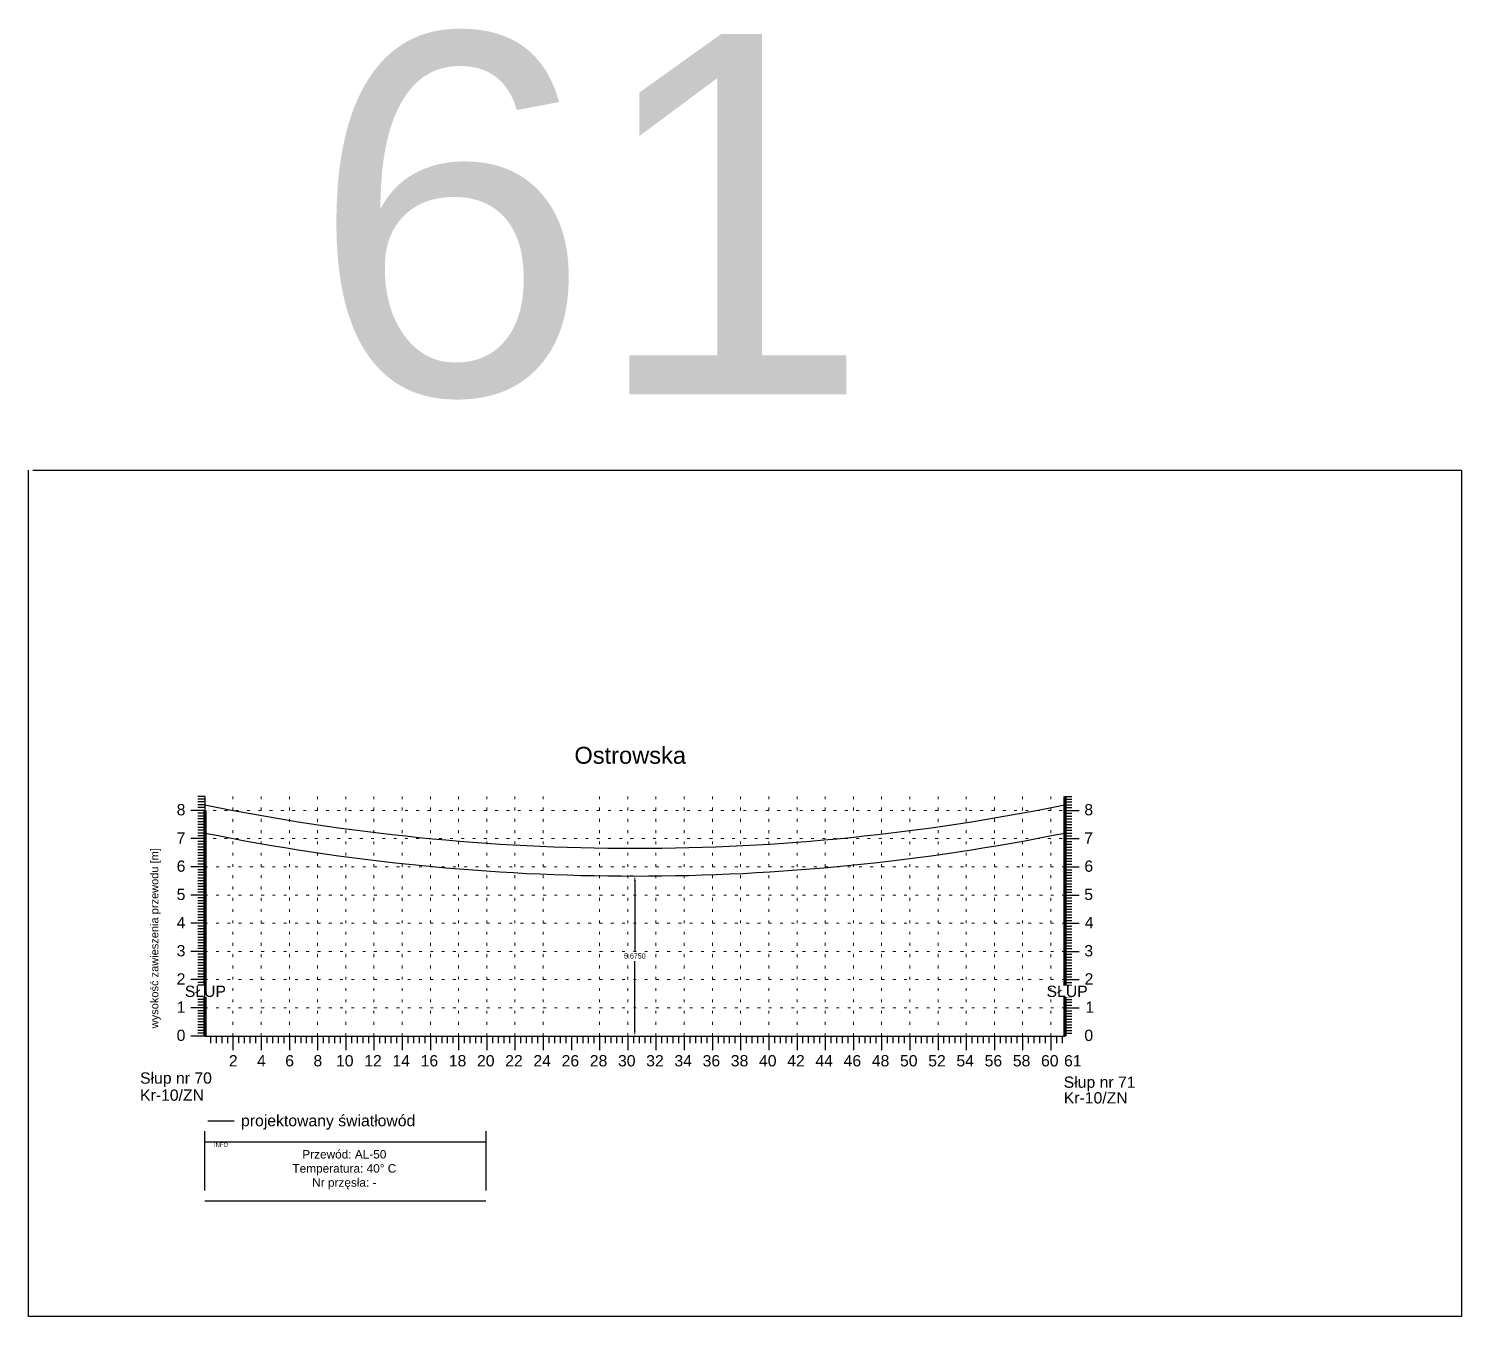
# Model space of a CAD drawing. Header units: metres. Extents: x -155 to 1812, y 681 to 886.
# Drawn here: x 1636.9 to 1687.7, y 830.5 to 876.2 of the extents above; entities that cross this region are included whole.
import ezdxf

# ---------------------------------------------------------------- set-up
doc = ezdxf.new("R2010")
doc.units = ezdxf.units.M
doc.header["$MEASUREMENT"] = 0
doc.linetypes.add('ACAD_ISO07W100', pattern=[3, 0, -3])
doc.layers.add('ramka', color=7, linetype='Continuous', plot=False)
doc.styles.get("Standard").update_dxf_attribs({"font": 'arial.ttf'})
doc.dimstyles.get("Standard").update_dxf_attribs({"dimtxt": 0.18, "dimasz": 0.18, "dimexe": 0.18, "dimexo": 0.0625, "dimgap": 0.09, "dimtad": 0, "dimtih": 1, "dimtoh": 1, "dimdec": 4, "dimzin": 0, "dimdsep": 46, "dimtxsty": 'Standard', "dimcen": 0.09, "dimadec": 0, "dimazin": 0, "dimtfac": 1, "dimtdec": 4, "dimtofl": 0, "dimtmove": 0, "dimatfit": 3, "dimfxl": 1, "dimtolj": 1, "dimtzin": 0, "dimarcsym": 0})

# ---------------------------------------------------------------- blocks, each defined once
blk = doc.blocks.new('*D327')
at = {"color": 0, "lineweight": -2}
for p, q in [((1658.338, 846.136), (1658.221, 846.136)), ((1658.401, 845.956), (1658.401, 843.48)), ((1658.401, 840.641), (1658.401, 843.116)), ((1645.813, 840.461), (1658.581, 840.461))]:
    blk.add_line(p, q, dxfattribs=at)
at = {"color": 0}
for points in [[(1658.431, 845.956), (1658.371, 845.956), (1658.401, 846.136)], [(1658.371, 840.641), (1658.431, 840.641), (1658.401, 840.461)]]:
    blk.add_solid(points, dxfattribs=at)
at = {"layer": 'Defpoints', "color": 0}
for p in [(1658.401, 846.136), (1645.751, 840.461), (1658.401, 840.461)]:
    blk.add_point(p, dxfattribs=at)
at = {"color": 0, "lineweight": 25, "insert": (1658.401, 843.298), "char_height": 0.18, "attachment_point": 5}
blk.add_mtext('\\A1;5.6750', dxfattribs=at)

msp = doc.modelspace()

# ---------------------------------------------------------------- linework, layer by layer
for p, q in [((1643.15094, 848.96078), (1642.90094, 848.96078)), ((1643.15094, 848.96078), (1643.15094, 840.46078)), ((1673.65094, 848.96078), (1673.65094, 840.46078)), ((1673.65094, 848.96078), (1673.90094, 848.96078)), ((1643.15094, 848.46078), (1642.65094, 848.46078)), ((1643.15094, 848.46078), (1642.65094, 848.46078)), ((1643.15094, 848.86078), (1642.90094, 848.86078)), ((1643.15094, 848.76078), (1642.90094, 848.76078)), ((1643.15094, 848.66078), (1642.90094, 848.66078)), ((1643.15094, 848.56078), (1642.90094, 848.56078)), ((1673.65094, 848.86078), (1673.90094, 848.86078)), ((1673.65094, 848.76078), (1673.90094, 848.76078)), ((1673.65094, 848.66078), (1673.90094, 848.66078)), ((1673.65094, 848.56078), (1673.90094, 848.56078)), ((1673.65094, 848.46078), (1674.15094, 848.46078)), ((1673.65094, 848.46078), (1674.15094, 848.46078)), ((1643.15094, 848.36078), (1642.90094, 848.36078)), ((1643.15094, 848.26078), (1642.90094, 848.26078)), ((1643.15094, 848.16078), (1642.90094, 848.16078)), ((1643.15094, 848.06078), (1642.90094, 848.06078)), ((1643.15094, 847.96078), (1642.90094, 847.96078)), ((1673.65094, 848.36078), (1673.90094, 848.36078)), ((1673.65094, 848.26078), (1673.90094, 848.26078)), ((1673.65094, 848.16078), (1673.90094, 848.16078)), ((1673.65094, 848.06078), (1673.90094, 848.06078)), ((1673.65094, 847.96078), (1673.90094, 847.96078)), ((1643.15094, 847.46078), (1642.65094, 847.46078)), ((1643.15094, 847.46078), (1642.65094, 847.46078)), ((1643.15094, 847.86078), (1642.90094, 847.86078)), ((1643.15094, 847.76078), (1642.90094, 847.76078)), ((1643.15094, 847.66078), (1642.90094, 847.66078)), ((1643.15094, 847.56078), (1642.90094, 847.56078)), ((1673.65094, 847.86078), (1673.90094, 847.86078)), ((1673.65094, 847.76078), (1673.90094, 847.76078)), ((1673.65094, 847.66078), (1673.90094, 847.66078)), ((1673.65094, 847.56078), (1673.90094, 847.56078)), ((1673.65094, 847.46078), (1674.15094, 847.46078)), ((1673.65094, 847.46078), (1674.15094, 847.46078)), ((1643.15094, 847.36078), (1642.90094, 847.36078)), ((1643.15094, 847.26078), (1642.90094, 847.26078)), ((1643.15094, 847.16078), (1642.90094, 847.16078)), ((1643.15094, 847.06078), (1642.90094, 847.06078)), ((1643.15094, 846.96078), (1642.90094, 846.96078)), ((1673.65094, 847.36078), (1673.90094, 847.36078)), ((1673.65094, 847.26078), (1673.90094, 847.26078)), ((1673.65094, 847.16078), (1673.90094, 847.16078)), ((1673.65094, 847.06078), (1673.90094, 847.06078)), ((1673.65094, 846.96078), (1673.90094, 846.96078)), ((1643.15094, 846.46078), (1642.65094, 846.46078)), ((1643.15094, 846.46078), (1642.65094, 846.46078)), ((1643.15094, 846.86078), (1642.90094, 846.86078)), ((1643.15094, 846.76078), (1642.90094, 846.76078)), ((1643.15094, 846.66078), (1642.90094, 846.66078)), ((1643.15094, 846.56078), (1642.90094, 846.56078)), ((1673.65094, 846.86078), (1673.90094, 846.86078)), ((1673.65094, 846.76078), (1673.90094, 846.76078)), ((1673.65094, 846.66078), (1673.90094, 846.66078)), ((1673.65094, 846.56078), (1673.90094, 846.56078)), ((1673.65094, 846.46078), (1674.15094, 846.46078)), ((1673.65094, 846.46078), (1674.15094, 846.46078)), ((1643.15094, 846.36078), (1642.90094, 846.36078)), ((1643.15094, 846.26078), (1642.90094, 846.26078)), ((1643.15094, 846.16078), (1642.90094, 846.16078)), ((1643.15094, 846.06078), (1642.90094, 846.06078)), ((1643.15094, 845.96078), (1642.90094, 845.96078)), ((1673.65094, 846.36078), (1673.90094, 846.36078)), ((1673.65094, 846.26078), (1673.90094, 846.26078)), ((1673.65094, 846.16078), (1673.90094, 846.16078)), ((1673.65094, 846.06078), (1673.90094, 846.06078)), ((1673.65094, 845.96078), (1673.90094, 845.96078)), ((1643.15094, 845.46078), (1642.65094, 845.46078)), ((1643.15094, 845.46078), (1642.65094, 845.46078)), ((1643.15094, 845.86078), (1642.90094, 845.86078)), ((1643.15094, 845.76078), (1642.90094, 845.76078)), ((1643.15094, 845.66078), (1642.90094, 845.66078)), ((1643.15094, 845.56078), (1642.90094, 845.56078)), ((1673.65094, 845.86078), (1673.90094, 845.86078)), ((1673.65094, 845.76078), (1673.90094, 845.76078)), ((1673.65094, 845.66078), (1673.90094, 845.66078)), ((1673.65094, 845.56078), (1673.90094, 845.56078)), ((1673.65094, 845.46078), (1674.15094, 845.46078)), ((1673.65094, 845.46078), (1674.15094, 845.46078)), ((1643.15094, 845.36078), (1642.90094, 845.36078)), ((1643.15094, 845.26078), (1642.90094, 845.26078)), ((1643.15094, 845.16078), (1642.90094, 845.16078)), ((1643.15094, 845.06078), (1642.90094, 845.06078)), ((1643.15094, 844.96078), (1642.90094, 844.96078)), ((1673.65094, 845.36078), (1673.90094, 845.36078)), ((1673.65094, 845.26078), (1673.90094, 845.26078)), ((1673.65094, 845.16078), (1673.90094, 845.16078)), ((1673.65094, 845.06078), (1673.90094, 845.06078)), ((1673.65094, 844.96078), (1673.90094, 844.96078)), ((1643.15094, 844.46078), (1642.65094, 844.46078)), ((1643.15094, 844.46078), (1642.65094, 844.46078)), ((1643.15094, 844.86078), (1642.90094, 844.86078)), ((1643.15094, 844.76078), (1642.90094, 844.76078)), ((1643.15094, 844.66078), (1642.90094, 844.66078)), ((1643.15094, 844.56078), (1642.90094, 844.56078)), ((1643.15094, 844.36078), (1642.90094, 844.36078)), ((1673.65094, 844.86078), (1673.90094, 844.86078)), ((1673.65094, 844.76078), (1673.90094, 844.76078)), ((1673.65094, 844.66078), (1673.90094, 844.66078)), ((1673.65094, 844.56078), (1673.90094, 844.56078)), ((1673.65094, 844.46078), (1674.15094, 844.46078)), ((1673.65094, 844.46078), (1674.15094, 844.46078)), ((1673.65094, 844.36078), (1673.90094, 844.36078)), ((1643.15094, 844.26078), (1642.90094, 844.26078)), ((1643.15094, 844.16078), (1642.90094, 844.16078)), ((1643.15094, 844.06078), (1642.90094, 844.06078)), ((1643.15094, 843.96078), (1642.90094, 843.96078)), ((1643.15094, 843.86078), (1642.90094, 843.86078)), ((1673.65094, 844.26078), (1673.90094, 844.26078)), ((1673.65094, 844.16078), (1673.90094, 844.16078)), ((1673.65094, 844.06078), (1673.90094, 844.06078)), ((1673.65094, 843.96078), (1673.90094, 843.96078)), ((1673.65094, 843.86078), (1673.90094, 843.86078)), ((1643.15094, 843.46078), (1642.65094, 843.46078)), ((1643.15094, 843.46078), (1642.65094, 843.46078)), ((1643.15094, 843.76078), (1642.90094, 843.76078)), ((1643.15094, 843.66078), (1642.90094, 843.66078)), ((1643.15094, 843.56078), (1642.90094, 843.56078)), ((1643.15094, 843.36078), (1642.90094, 843.36078)), ((1673.65094, 843.76078), (1673.90094, 843.76078)), ((1673.65094, 843.66078), (1673.90094, 843.66078)), ((1673.65094, 843.56078), (1673.90094, 843.56078)), ((1673.65094, 843.46078), (1674.15094, 843.46078)), ((1673.65094, 843.46078), (1674.15094, 843.46078)), ((1673.65094, 843.36078), (1673.90094, 843.36078)), ((1643.15094, 843.26078), (1642.90094, 843.26078)), ((1643.15094, 843.16078), (1642.90094, 843.16078)), ((1643.15094, 843.06078), (1642.90094, 843.06078)), ((1643.15094, 842.96078), (1642.90094, 842.96078)), ((1643.15094, 842.86078), (1642.90094, 842.86078)), ((1673.65094, 843.26078), (1673.90094, 843.26078)), ((1673.65094, 843.16078), (1673.90094, 843.16078)), ((1673.65094, 843.06078), (1673.90094, 843.06078)), ((1673.65094, 842.96078), (1673.90094, 842.96078)), ((1673.65094, 842.86078), (1673.90094, 842.86078)), ((1643.15094, 842.46078), (1642.65094, 842.46078)), ((1643.15094, 842.46078), (1642.65094, 842.46078)), ((1643.15094, 842.76078), (1642.90094, 842.76078)), ((1643.15094, 842.66078), (1642.90094, 842.66078)), ((1643.15094, 842.56078), (1642.90094, 842.56078)), ((1643.15094, 842.36078), (1642.90094, 842.36078)), ((1673.65094, 842.76078), (1673.90094, 842.76078)), ((1673.65094, 842.66078), (1673.90094, 842.66078)), ((1673.65094, 842.56078), (1673.90094, 842.56078)), ((1673.65094, 842.46078), (1674.15094, 842.46078)), ((1673.65094, 842.46078), (1674.15094, 842.46078)), ((1673.65094, 842.36078), (1673.90094, 842.36078)), ((1643.15094, 842.26078), (1642.90094, 842.26078)), ((1643.15094, 842.16078), (1642.90094, 842.16078)), ((1643.15094, 842.06078), (1642.90094, 842.06078)), ((1643.15094, 841.96078), (1642.90094, 841.96078)), ((1643.15094, 841.86078), (1642.90094, 841.86078)), ((1673.65094, 842.26078), (1673.90094, 842.26078)), ((1673.65094, 842.16078), (1673.90094, 842.16078)), ((1673.65094, 842.06078), (1673.90094, 842.06078)), ((1673.65094, 841.96078), (1673.90094, 841.96078)), ((1673.65094, 841.86078), (1673.90094, 841.86078)), ((1643.15094, 841.46078), (1642.65094, 841.46078)), ((1643.15094, 841.46078), (1642.65094, 841.46078)), ((1643.15094, 841.76078), (1642.90094, 841.76078)), ((1643.15094, 841.66078), (1642.90094, 841.66078)), ((1643.15094, 841.56078), (1642.90094, 841.56078)), ((1643.15094, 841.36078), (1642.90094, 841.36078)), ((1673.65094, 841.76078), (1673.90094, 841.76078)), ((1673.65094, 841.66078), (1673.90094, 841.66078)), ((1673.65094, 841.56078), (1673.90094, 841.56078)), ((1673.65094, 841.46078), (1674.15094, 841.46078)), ((1673.65094, 841.46078), (1674.15094, 841.46078)), ((1673.65094, 841.36078), (1673.90094, 841.36078)), ((1643.15094, 841.26078), (1642.90094, 841.26078)), ((1643.15094, 841.16078), (1642.90094, 841.16078)), ((1643.15094, 841.06078), (1642.90094, 841.06078)), ((1643.15094, 840.96078), (1642.90094, 840.96078)), ((1643.15094, 840.86078), (1642.90094, 840.86078)), ((1673.65094, 841.26078), (1673.90094, 841.26078)), ((1673.65094, 841.16078), (1673.90094, 841.16078)), ((1673.65094, 841.06078), (1673.90094, 841.06078)), ((1673.65094, 840.96078), (1673.90094, 840.96078)), ((1673.65094, 840.86078), (1673.90094, 840.86078)), ((1643.15094, 840.46078), (1642.65094, 840.46078)), ((1643.15094, 840.76078), (1642.90094, 840.76078)), ((1643.15094, 840.66078), (1642.90094, 840.66078)), ((1643.15094, 840.56078), (1642.90094, 840.56078)), ((1643.15094, 840.46078), (1642.90094, 840.46078)), ((1643.15094, 840.46078), (1669.15094, 840.46078)), ((1643.35094, 840.46078), (1643.35094, 840.21078)), ((1643.55094, 840.46078), (1643.55094, 840.21078)), ((1643.75094, 840.46078), (1643.75094, 840.21078)), ((1643.95094, 840.46078), (1643.95094, 840.21078)), ((1644.15094, 840.46078), (1644.15094, 839.96078)), ((1644.35094, 840.46078), (1644.35094, 840.21078)), ((1644.55094, 840.46078), (1644.55094, 840.21078)), ((1644.75094, 840.46078), (1644.75094, 840.21078)), ((1644.95094, 840.46078), (1644.95094, 840.21078)), ((1645.15094, 840.46078), (1645.15094, 839.96078)), ((1645.35094, 840.46078), (1645.35094, 840.21078)), ((1645.55094, 840.46078), (1645.55094, 840.21078)), ((1645.75094, 840.46078), (1645.75094, 840.21078)), ((1645.95094, 840.46078), (1645.95094, 840.21078)), ((1646.15094, 840.46078), (1646.15094, 839.96078)), ((1646.35094, 840.46078), (1646.35094, 840.21078)), ((1646.55094, 840.46078), (1646.55094, 840.21078)), ((1646.75094, 840.46078), (1646.75094, 840.21078)), ((1646.95094, 840.46078), (1646.95094, 840.21078)), ((1647.15094, 840.46078), (1647.15094, 839.96078)), ((1647.35094, 840.46078), (1647.35094, 840.21078)), ((1647.55094, 840.46078), (1647.55094, 840.21078)), ((1647.75094, 840.46078), (1647.75094, 840.21078)), ((1647.95094, 840.46078), (1647.95094, 840.21078)), ((1648.15094, 840.46078), (1648.15094, 839.96078)), ((1648.35094, 840.46078), (1648.35094, 840.21078)), ((1648.55094, 840.46078), (1648.55094, 840.21078)), ((1648.75094, 840.46078), (1648.75094, 840.21078)), ((1648.95094, 840.46078), (1648.95094, 840.21078)), ((1649.15094, 840.46078), (1649.15094, 839.96078)), ((1649.35094, 840.46078), (1649.35094, 840.21078)), ((1649.55094, 840.46078), (1649.55094, 840.21078)), ((1649.75094, 840.46078), (1649.75094, 840.21078)), ((1649.95094, 840.46078), (1649.95094, 840.21078)), ((1650.15094, 840.46078), (1650.15094, 839.96078)), ((1650.35094, 840.46078), (1650.35094, 840.21078)), ((1650.55094, 840.46078), (1650.55094, 840.21078)), ((1650.75094, 840.46078), (1650.75094, 840.21078)), ((1650.95094, 840.46078), (1650.95094, 840.21078)), ((1651.15094, 840.46078), (1651.15094, 839.96078)), ((1651.35094, 840.46078), (1651.35094, 840.21078)), ((1651.55094, 840.46078), (1651.55094, 840.21078)), ((1651.75094, 840.46078), (1651.75094, 840.21078)), ((1651.95094, 840.46078), (1651.95094, 840.21078)), ((1652.15094, 840.46078), (1652.15094, 839.96078)), ((1652.35094, 840.46078), (1652.35094, 840.21078)), ((1652.55094, 840.46078), (1652.55094, 840.21078)), ((1652.75094, 840.46078), (1652.75094, 840.21078)), ((1652.95094, 840.46078), (1652.95094, 840.21078)), ((1653.15094, 840.46078), (1653.15094, 839.96078)), ((1653.35094, 840.46078), (1653.35094, 840.21078)), ((1653.55094, 840.46078), (1653.55094, 840.21078)), ((1653.75094, 840.46078), (1653.75094, 840.21078)), ((1653.95094, 840.46078), (1653.95094, 840.21078)), ((1654.15094, 840.46078), (1654.15094, 839.96078)), ((1654.35094, 840.46078), (1654.35094, 840.21078)), ((1654.55094, 840.46078), (1654.55094, 840.21078)), ((1654.75094, 840.46078), (1654.75094, 840.21078)), ((1654.95094, 840.46078), (1654.95094, 840.21078)), ((1655.15094, 840.46078), (1655.15094, 839.96078)), ((1655.35094, 840.46078), (1655.35094, 840.21078)), ((1655.55094, 840.46078), (1655.55094, 840.21078)), ((1655.75094, 840.46078), (1655.75094, 840.21078)), ((1655.95094, 840.46078), (1655.95094, 840.21078)), ((1656.15094, 840.46078), (1656.15094, 839.96078)), ((1656.35094, 840.46078), (1656.35094, 840.21078)), ((1656.55094, 840.46078), (1656.55094, 840.21078)), ((1656.75094, 840.46078), (1656.75094, 840.21078)), ((1656.95094, 840.46078), (1656.95094, 840.21078)), ((1657.15094, 840.46078), (1657.15094, 839.96078)), ((1657.35094, 840.46078), (1657.35094, 840.21078)), ((1657.55094, 840.46078), (1657.55094, 840.21078)), ((1657.75094, 840.46078), (1657.75094, 840.21078)), ((1657.95094, 840.46078), (1657.95094, 840.21078)), ((1658.15094, 840.46078), (1658.15094, 839.96078)), ((1658.35094, 840.46078), (1658.35094, 840.21078)), ((1658.55094, 840.46078), (1658.55094, 840.21078)), ((1658.75094, 840.46078), (1658.75094, 840.21078)), ((1658.95094, 840.46078), (1658.95094, 840.21078)), ((1659.15094, 840.46078), (1659.15094, 839.96078)), ((1659.35094, 840.46078), (1659.35094, 840.21078)), ((1659.55094, 840.46078), (1659.55094, 840.21078)), ((1659.75094, 840.46078), (1659.75094, 840.21078)), ((1659.95094, 840.46078), (1659.95094, 840.21078)), ((1660.15094, 840.46078), (1660.15094, 839.96078)), ((1660.35094, 840.46078), (1660.35094, 840.21078)), ((1660.55094, 840.46078), (1660.55094, 840.21078)), ((1660.75094, 840.46078), (1660.75094, 840.21078)), ((1660.95094, 840.46078), (1660.95094, 840.21078)), ((1661.15094, 840.46078), (1661.15094, 839.96078)), ((1661.35094, 840.46078), (1661.35094, 840.21078)), ((1661.55094, 840.46078), (1661.55094, 840.21078)), ((1661.75094, 840.46078), (1661.75094, 840.21078)), ((1661.95094, 840.46078), (1661.95094, 840.21078)), ((1662.15094, 840.46078), (1662.15094, 839.96078)), ((1662.15094, 840.46078), (1662.15094, 839.96078)), ((1662.35094, 840.46078), (1662.35094, 840.21078)), ((1662.55094, 840.46078), (1662.55094, 840.21078)), ((1662.75094, 840.46078), (1662.75094, 840.21078)), ((1662.95094, 840.46078), (1662.95094, 840.21078)), ((1663.15094, 840.46078), (1663.15094, 839.96078)), ((1663.15094, 840.46078), (1663.15094, 839.96078)), ((1663.35094, 840.46078), (1663.35094, 840.21078)), ((1663.55094, 840.46078), (1663.55094, 840.21078)), ((1663.75094, 840.46078), (1663.75094, 840.21078)), ((1663.95094, 840.46078), (1663.95094, 840.21078)), ((1664.15094, 840.46078), (1664.15094, 839.96078)), ((1664.15094, 840.46078), (1664.15094, 839.96078)), ((1664.35094, 840.46078), (1664.35094, 840.21078)), ((1664.55094, 840.46078), (1664.55094, 840.21078)), ((1664.75094, 840.46078), (1664.75094, 840.21078)), ((1664.95094, 840.46078), (1664.95094, 840.21078)), ((1665.15094, 840.46078), (1665.15094, 839.96078)), ((1665.15094, 840.46078), (1665.15094, 839.96078)), ((1665.35094, 840.46078), (1665.35094, 840.21078)), ((1665.55094, 840.46078), (1665.55094, 840.21078)), ((1665.75094, 840.46078), (1665.75094, 840.21078)), ((1665.95094, 840.46078), (1665.95094, 840.21078)), ((1666.15094, 840.46078), (1666.15094, 839.96078)), ((1666.15094, 840.46078), (1666.15094, 839.96078)), ((1666.35094, 840.46078), (1666.35094, 840.21078)), ((1666.55094, 840.46078), (1666.55094, 840.21078)), ((1666.75094, 840.46078), (1666.75094, 840.21078)), ((1666.95094, 840.46078), (1666.95094, 840.21078)), ((1667.15094, 840.46078), (1667.15094, 839.96078)), ((1667.15094, 840.46078), (1667.15094, 839.96078)), ((1667.35094, 840.46078), (1667.35094, 840.21078)), ((1667.55094, 840.46078), (1667.55094, 840.21078)), ((1667.65094, 840.46078), (1668.15094, 840.46078)), ((1667.75094, 840.46078), (1667.75094, 840.21078)), ((1667.95094, 840.46078), (1667.95094, 840.21078)), ((1668.15094, 840.46078), (1668.15094, 839.96078)), ((1668.15094, 840.46078), (1668.15094, 839.96078)), ((1668.35094, 840.46078), (1668.35094, 840.21078)), ((1668.55094, 840.46078), (1668.55094, 840.21078)), ((1668.75094, 840.46078), (1668.75094, 840.21078)), ((1668.95094, 840.46078), (1668.95094, 840.21078)), ((1669.15094, 840.46078), (1673.65094, 840.46078)), ((1669.15094, 840.46078), (1669.15094, 839.96078)), ((1669.15094, 840.46078), (1669.15094, 839.96078)), ((1669.35094, 840.46078), (1669.35094, 840.21078)), ((1669.55094, 840.46078), (1669.55094, 840.21078)), ((1669.75094, 840.46078), (1669.75094, 840.21078)), ((1669.95094, 840.46078), (1669.95094, 840.21078)), ((1670.15094, 840.46078), (1670.15094, 839.96078)), ((1670.15094, 840.46078), (1670.15094, 839.96078)), ((1670.35094, 840.46078), (1670.35094, 840.21078)), ((1670.55094, 840.46078), (1670.55094, 840.21078)), ((1670.75094, 840.46078), (1670.75094, 840.21078)), ((1670.95094, 840.46078), (1670.95094, 840.21078)), ((1671.15094, 840.46078), (1671.15094, 839.96078)), ((1671.15094, 840.46078), (1671.15094, 839.96078)), ((1671.35094, 840.46078), (1671.35094, 840.21078)), ((1671.55094, 840.46078), (1671.55094, 840.21078)), ((1671.75094, 840.46078), (1671.75094, 840.21078)), ((1671.95094, 840.46078), (1671.95094, 840.21078)), ((1672.15094, 840.46078), (1672.15094, 839.96078)), ((1672.15094, 840.46078), (1672.15094, 839.96078)), ((1672.35094, 840.46078), (1672.35094, 840.21078)), ((1672.55094, 840.46078), (1672.55094, 840.21078)), ((1672.75094, 840.46078), (1672.75094, 840.21078)), ((1672.95094, 840.46078), (1672.95094, 840.21078)), ((1673.15094, 840.46078), (1673.15094, 839.96078)), ((1673.15094, 840.46078), (1673.15094, 839.96078)), ((1673.35094, 840.46078), (1673.35094, 840.21078)), ((1673.55094, 840.46078), (1673.55094, 840.21078)), ((1673.65094, 840.76078), (1673.90094, 840.76078)), ((1673.65094, 840.66078), (1673.90094, 840.66078)), ((1673.65094, 840.56078), (1673.90094, 840.56078))]:
    msp.add_line(p, q)
at = {"linetype": 'ACAD_ISO07W100', "lineweight": 15, "ltscale": 0.1}
for p, q in [((1644.15094, 840.46078), (1644.15094, 848.96078)), ((1645.15094, 840.46078), (1645.15094, 848.96078)), ((1646.15094, 840.46078), (1646.15094, 848.96078)), ((1647.15094, 840.46078), (1647.15094, 848.96078)), ((1648.15094, 840.46078), (1648.15094, 848.96078)), ((1649.15094, 840.46078), (1649.15094, 848.96078)), ((1650.15094, 840.46078), (1650.15094, 848.96078)), ((1651.15094, 840.46078), (1651.15094, 848.96078)), ((1652.15094, 840.46078), (1652.15094, 848.96078)), ((1653.15094, 840.46078), (1653.15094, 848.96078)), ((1654.15094, 840.46078), (1654.15094, 848.96078)), ((1655.15094, 840.46078), (1655.15094, 848.96078)), ((1657.15094, 840.46078), (1657.15094, 848.96078)), ((1658.15094, 840.46078), (1658.15094, 848.96078)), ((1659.15094, 840.46078), (1659.15094, 848.96078)), ((1660.15094, 840.46078), (1660.15094, 848.96078)), ((1661.15094, 840.46078), (1661.15094, 848.96078)), ((1662.15094, 840.46078), (1662.15094, 848.96078)), ((1663.15094, 840.46078), (1663.15094, 848.96078)), ((1664.15094, 840.46078), (1664.15094, 848.96078)), ((1665.15094, 840.46078), (1665.15094, 848.96078)), ((1666.15094, 840.46078), (1666.15094, 848.96078)), ((1667.15094, 840.46078), (1667.15094, 848.96078)), ((1668.15094, 840.46078), (1668.15094, 848.96078)), ((1669.15094, 840.46078), (1669.15094, 848.96078)), ((1670.15094, 840.46078), (1670.15094, 848.96078)), ((1671.15094, 840.46078), (1671.15094, 848.96078)), ((1672.15094, 840.46078), (1672.15094, 848.96078)), ((1673.65094, 840.46078), (1673.65094, 848.96078)), ((1642.65094, 848.46078), (1673.65094, 848.46078)), ((1642.65094, 847.46078), (1673.65094, 847.46078)), ((1643.15094, 846.46078), (1673.65094, 846.46078)), ((1643.15094, 845.46078), (1673.65094, 845.46078)), ((1643.15094, 844.46078), (1673.65094, 844.46078)), ((1643.15094, 843.46078), (1673.65094, 843.46078)), ((1643.15094, 842.46078), (1673.65094, 842.46078)), ((1643.15094, 841.46078), (1673.65094, 841.46078))]:
    msp.add_line(p, q, dxfattribs=at)
at = {"lineweight": 100}
for p, q in [((1673.65094, 848.96078), (1673.65094, 840.46078)), ((1643.15094, 848.46078), (1643.15094, 840.46078))]:
    msp.add_line(p, q, dxfattribs=at)
at = {"color": 3, "lineweight": 25}
msp.add_line((1643.25649, 837.45345), (1644.18707, 837.45345), dxfattribs=at)
at = {"lineweight": 25}
for p, q in [((1643.15094, 834.98694), (1643.15094, 837.09007)), ((1653.12181, 837.09007), (1653.12181, 834.98694)), ((1643.15094, 836.71296), (1653.12181, 836.71296)), ((1653.12181, 834.60983), (1643.15094, 834.60983))]:
    msp.add_line(p, q, dxfattribs=at)
for points in [[(1637.05572, 860.52182), (1687.7087, 860.52182), (1687.7087, 830.52182), (1636.90516, 830.52182), (1636.90516, 860.52182)], [(1667.15094, 840.46078), (1667.65094, 840.46078)]]:
    msp.add_lwpolyline(points, dxfattribs=at)
at = {"lineweight": 30}
msp.add_arc((1658.40094, 923.39809), 76.27731, 258.4672276, 281.5327724, dxfattribs=at)
at = {"color": 3, "lineweight": 30}
msp.add_arc((1658.40094, 923.14828), 77.0125, 258.5788137, 281.4211863, dxfattribs=at)
at = {"layer": 'ramka'}
msp.add_line((1643.15094, 840.46078), (1656.15094, 840.46078), dxfattribs=at)

# ---------------------------------------------------------------- texts
at = {"lineweight": 25}
for s, height, p in [('61', 12.782133, (1646.91145, 863.21103)), ('INFO', 0.15, (1643.47896, 836.53196))]:
    msp.add_text(s, height=height, dxfattribs=at).set_placement(p)
for s, p in [('8', (1642.15368, 848.28669)), ('8', (1674.33933, 848.28669)), ('7', (1642.15368, 847.28669)), ('7', (1674.33633, 847.28669)), ('6', (1642.15368, 846.28669)), ('6', (1674.34205, 846.28669)), ('5', (1642.15368, 845.28669)), ('5', (1674.3366, 845.28669)), ('4', (1642.15368, 844.28669)), ('4', (1674.35733, 844.28669)), ('3', (1642.15368, 843.28669)), ('3', (1674.33933, 843.28669)), ('2', (1642.15368, 842.28669)), ('2', (1674.35051, 842.28669)), ('1', (1642.15368, 841.28669)), ('1', (1674.37916, 841.28669)), ('0', (1642.15368, 840.28669)), ('0', (1674.34096, 840.28669)), ('2', (1644.00412, 839.38511)), ('4', (1645.00412, 839.38511)), ('6', (1646.00412, 839.38511)), ('8', (1647.00412, 839.38511)), ('10', (1647.80412, 839.38511)), ('12', (1648.80412, 839.38511)), ('14', (1649.80412, 839.38511)), ('16', (1650.80412, 839.38511)), ('18', (1651.80412, 839.38511)), ('20', (1652.80412, 839.38511)), ('22', (1653.80412, 839.38511)), ('24', (1654.80412, 839.38511)), ('26', (1655.80412, 839.38511)), ('28', (1656.80412, 839.38511)), ('30', (1657.80412, 839.38511)), ('32', (1658.80412, 839.38511)), ('34', (1659.80412, 839.38511)), ('36', (1660.80412, 839.38511)), ('38', (1661.80412, 839.38511)), ('40', (1662.80412, 839.38511)), ('42', (1663.80412, 839.38511)), ('44', (1664.80412, 839.38511)), ('46', (1665.80412, 839.38511)), ('48', (1666.80412, 839.38511)), ('50', (1667.80412, 839.38511)), ('52', (1668.80412, 839.38511)), ('54', (1669.80412, 839.38511)), ('56', (1670.80412, 839.38511)), ('58', (1671.80412, 839.38511)), ('60', (1672.80412, 839.38511)), ('61', (1673.62108, 839.38511)), ('Słup nr 70', (1640.85569, 838.77224)), ('Słup nr 71', (1673.60891, 838.62613)), ('Kr-10/ZN', (1640.85569, 838.16735)), ('Kr-10/ZN', (1673.61053, 838.07118)), ('projektowany światłowód', (1644.43583, 837.26369))]:
    msp.add_text(s, height=0.4).set_placement(p)
at = {"lineweight": 25, "insert": (1658.23661, 850.41285), "char_height": 0.6, "width": 9.5967258, "attachment_point": 5}
msp.add_mtext('Ostrowska', dxfattribs=at)
at = {"lineweight": 25, "insert": (1648.10007, 835.72302), "char_height": 0.3, "attachment_point": 5}
msp.add_mtext_dynamic_manual_height_columns('\\pxqc;Przewód: AL-50\\PTemperatura: 40%%D C\\PNr przęsła: - ', width=9.8982731, gutter_width=2, heights=[2.4489], dxfattribs=at)

# ---------------------------------------------------------------- dimensions: what is measured, and where the dimension line sits
at = {"lineweight": 25}
dim = msp.add_linear_dim(base=(1658.40094, 840.46078), p1=(1658.40094, 846.13578), p2=(1645.75094, 840.46078), angle=90, dimstyle='Standard', dxfattribs=at)
dim.commit()
dim.dimension.update_dxf_attribs({"geometry": '*D327', "text_midpoint": (1658.40094, 843.29828)})

# ---------------------------------------------------------------- next in the draw order: texts
at = {"lineweight": 18, "insert": (1641.22498, 840.73573), "char_height": 0.28, "attachment_point": 1, "rotation": 90, "bg_fill": 3, "box_fill_scale": 1, "bg_fill_color": 256, "bg_fill_transparency": 0}
msp.add_mtext_dynamic_manual_height_columns('wysokość zawieszenia przewodu [m]', width=9.2804774, gutter_width=2, heights=[-0.36385], dxfattribs=at)
at = {"lineweight": 18, "char_height": 0.4, "attachment_point": 1, "bg_fill": 3, "box_fill_scale": 1, "bg_fill_color": 256, "bg_fill_transparency": 0}
for insert in [(1642.44283, 842.24699), (1673.00001, 842.24699)]:
    msp.add_mtext_dynamic_manual_height_columns('SŁUP', width=1.5368437, gutter_width=2, heights=[-0.41364], dxfattribs=dict(at, insert=insert))

# ---------------------------------------------------------------- next in the draw order: linework, layer by layer
at = {"linetype": 'ACAD_ISO07W100', "lineweight": 15, "ltscale": 0.1}
msp.add_line((1673.15094, 840.46078), (1673.15094, 848.96078), dxfattribs=at)
at = {"layer": 'ramka'}
msp.add_line((1643.15094, 840.46078), (1643.15094, 847.78078), dxfattribs=at)

doc.saveas('drawing.dxf')
